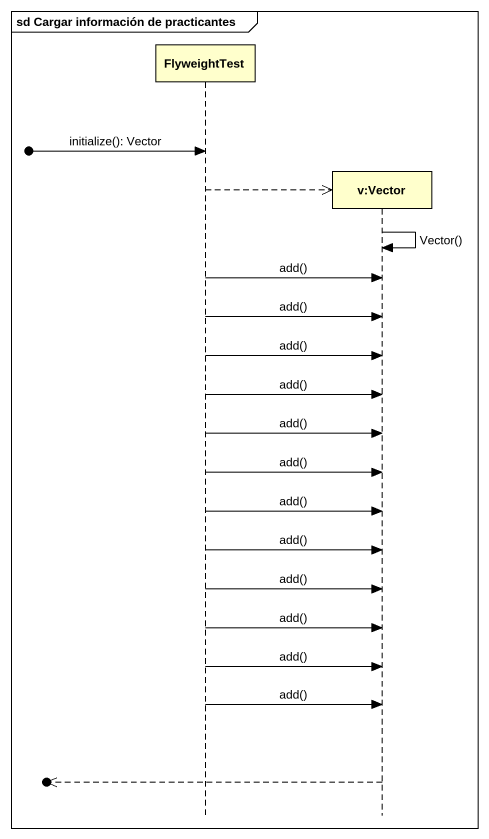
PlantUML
@startuml
mainframe sd Cargar información de practicantes
hide footbox
participant FlyweightTest
participant "v:Vector" as v_Vector

[o-> FlyweightTest : initialize(): Vector
FlyweightTest -->> v_Vector **
v_Vector -> v_Vector : Vector()
FlyweightTest -> v_Vector : add()
FlyweightTest -> v_Vector : add()
FlyweightTest -> v_Vector : add()
FlyweightTest -> v_Vector : add()
FlyweightTest -> v_Vector : add()
FlyweightTest -> v_Vector : add()
FlyweightTest -> v_Vector : add()
FlyweightTest -> v_Vector : add()
FlyweightTest -> v_Vector : add()
FlyweightTest -> v_Vector : add()
FlyweightTest -> v_Vector : add()
FlyweightTest -> v_Vector : add()
[o<<-- v_Vector
@enduml
